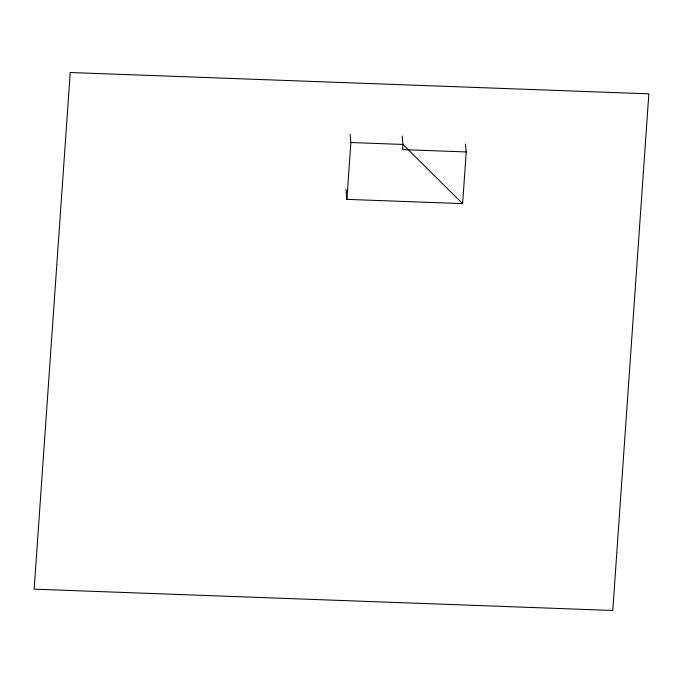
<?xml version="1.0" encoding="UTF-8"?>
<svg xmlns="http://www.w3.org/2000/svg" width="683" height="683" viewBox="0 0 683 683"><rect width="100%" height="100%" fill="white"/><g stroke="black" fill="none" stroke-linecap="round" stroke-linejoin="round"><path stroke-width="1.02" d="M465.507 144.053L466.224 151.95L462.622 203.619L346.896 199.359L350.866 142.525L350.106 134.184M350.866 142.525L402.944 144.446L462.622 203.619L462.434 201.57M466.224 151.95L402.577 149.611L402.944 144.446L402.176 136.062M345.982 189.353L346.896 199.359M70.229 72.518L34.15 589.164L612.771 610.482L648.85 93.836L70.229 72.518"/></g></svg>
